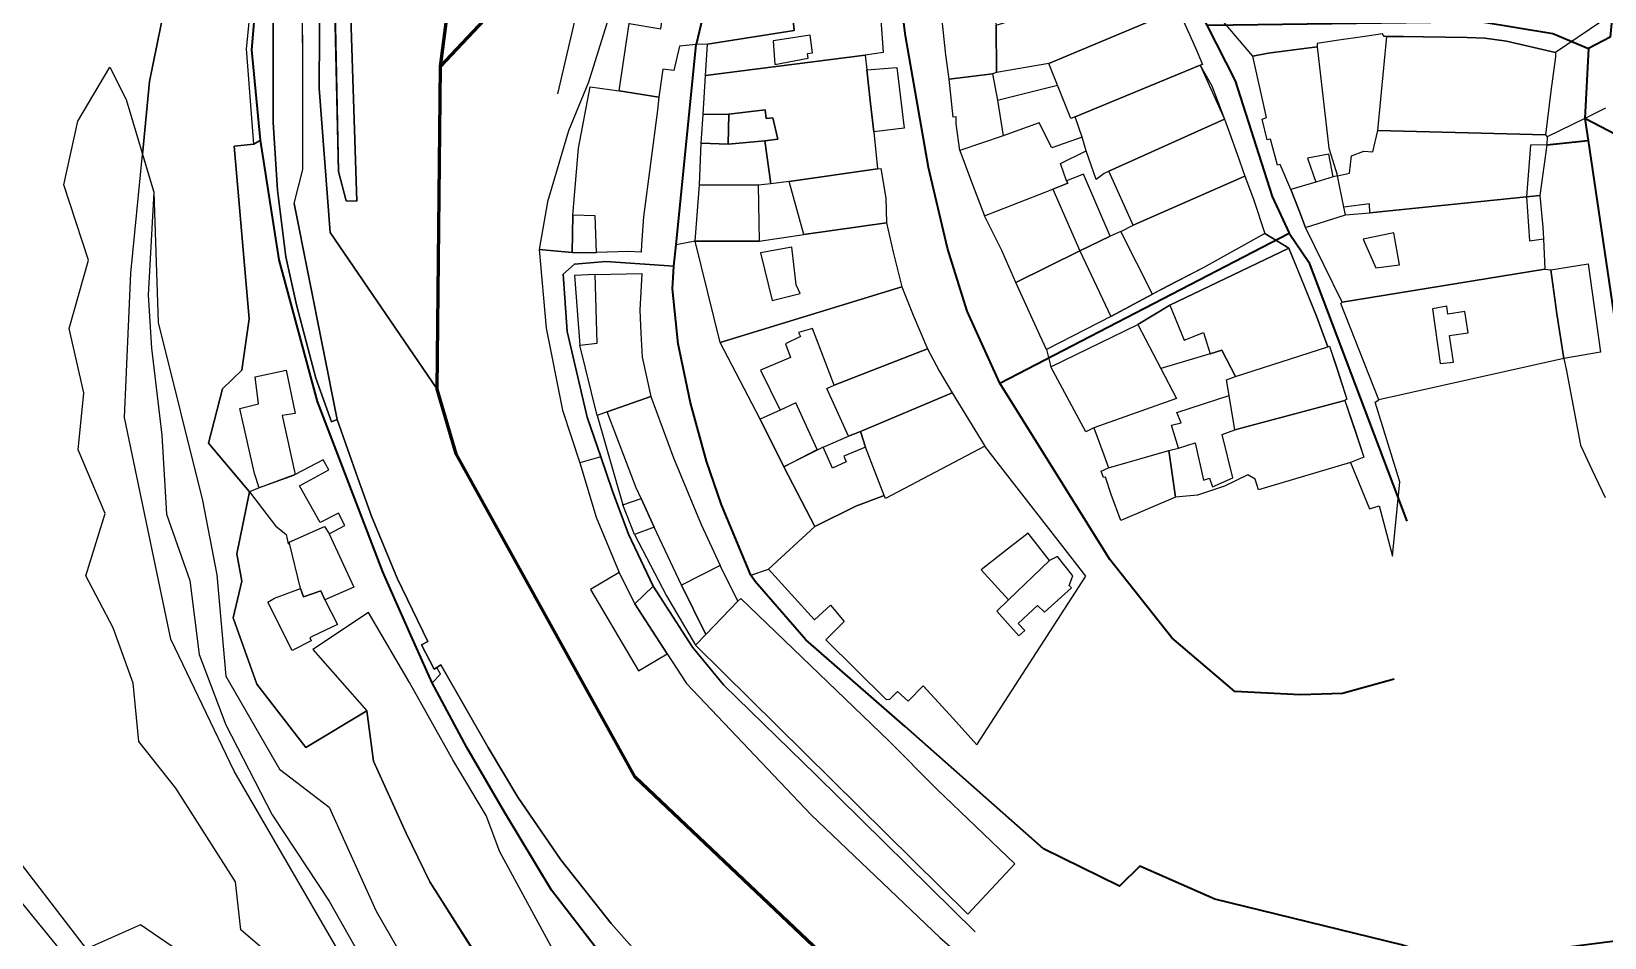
# Model space of a CAD drawing. Header units: millimetres. Extents: x 2635158 to 2636580, y 5834609 to 5836244.
# Drawn here: x 2635598.2 to 2635850, y 5834978.9 to 5835124 of the extents above; entities that cross this region are included whole.
import ezdxf

# ---------------------------------------------------------------- set-up
doc = ezdxf.new("R2010")
doc.units = ezdxf.units.MM
for name, color, linetype in [('IRT_OpenStreetMap_Vector geometry_amenity_parking', 44, 'Continuous'), ('IRT_OpenStreetMap_Vector geometry_barrier_fence', 90, 'Continuous'), ('IRT_OpenStreetMap_Vector geometry_barrier_retaining_wall', 90, 'Continuous'), ('IRT_OpenStreetMap_Vector geometry_barrier_wall', 90, 'Continuous'), ('IRT_OpenStreetMap_Vector geometry_building_civic', 10, 'Continuous'), ('IRT_OpenStreetMap_Vector geometry_building_hotel', 10, 'Continuous'), ('IRT_OpenStreetMap_Vector geometry_building_house', 10, 'Continuous'), ('IRT_OpenStreetMap_Vector geometry_building_residential', 10, 'Continuous'), ('IRT_OpenStreetMap_Vector geometry_building_retail', 10, 'Continuous'), ('IRT_OpenStreetMap_Vector geometry_building_yes', 10, 'Continuous'), ('IRT_OpenStreetMap_Vector geometry_highway_corridor', 220, 'Continuous'), ('IRT_OpenStreetMap_Vector geometry_highway_path', 220, 'Continuous'), ('IRT_OpenStreetMap_Vector geometry_highway_steps', 220, 'Continuous'), ('IRT_OpenStreetMap_Vector geometry_landuse_grass', 60, 'Continuous'), ('IRT_OpenStreetMap_Vector geometry_landuse_residential', 60, 'Continuous'), ('IRT_OpenStreetMap_Vector geometry_leisure_garden', 82, 'Continuous'), ('IRT_OpenStreetMap_Vector geometry_leisure_outdoor_seating', 82, 'Continuous'), ('IRT_OpenStreetMap_Vector geometry_leisure_playground', 82, 'Continuous'), ('IRT_OpenStreetMap_Vector geometry_man_made_pier', 30, 'Continuous'), ('IRT_OpenStreetMap_Vector geometry_natural_bare_rock', 72, 'Continuous'), ('IRT_OpenStreetMap_Vector geometry_natural_cliff', 72, 'Continuous'), ('IRT_OpenStreetMap_Vector geometry_natural_scrub', 72, 'Continuous'), ('IRT_OpenStreetMap_Vector geometry_unknown', 7, 'Continuous')]:
    doc.layers.add(name, color=color, linetype=linetype)
for name, color, linetype, lineweight in [('IRT_OpenStreetMap_Vector geometry_highway_footway', 220, 'Continuous', 30), ('IRT_OpenStreetMap_Vector geometry_highway_pedestrian', 220, 'Continuous', 35), ('IRT_OpenStreetMap_Vector geometry_waterway_canal', 133, 'Continuous', 30), ('IRT_OpenStreetMap_Vector geometry_waterway_river', 130, 'Continuous', 60)]:
    doc.layers.add(name, color=color, linetype=linetype, lineweight=lineweight)

msp = doc.modelspace()

# ---------------------------------------------------------------- linework, layer by layer
at = {"layer": 'IRT_OpenStreetMap_Vector geometry_amenity_parking'}
for points in [[(2635701.38, 5835089.84), (2635701.01, 5835086.43), (2635700.77, 5835082.81), (2635701.7, 5835073.96), (2635703.67, 5835064.53), (2635706.23, 5835055.19), (2635708.63, 5835048.2), (2635713.34, 5835036.94), (2635716.18, 5835037.92), (2635723.57, 5835044.71), (2635718.61, 5835054.29), (2635714.83, 5835061.91), (2635708.41, 5835074.18), (2635704.43, 5835090.43), (2635701.38, 5835089.84)], [(2635652.14, 5835030.97), (2635643.2, 5835025.06), (2635651.89, 5835015.23), (2635652.91, 5835007.18), (2635658.15, 5834995.64), (2635661.96, 5834987.83), (2635675.21, 5834966.73), (2635684.19, 5834972.84), (2635681.99, 5834976.3), (2635673.14, 5834992.66), (2635670.99, 5834998.46), (2635665.65, 5835007.36), (2635658.68, 5835019.77), (2635652.14, 5835030.97)]]:
    msp.add_lwpolyline(points, dxfattribs=at)
at = {"layer": 'IRT_OpenStreetMap_Vector geometry_barrier_fence'}
for points in [[(2635691.05, 5835160.54), (2635692.34, 5835156.81), (2635682.36, 5835114)], [(2635684.74, 5835088.62), (2635679.44, 5835089.08)]]:
    msp.add_lwpolyline(points, dxfattribs=at)
at = {"layer": 'IRT_OpenStreetMap_Vector geometry_barrier_retaining_wall'}
msp.add_lwpolyline([(2635647.48, 5835143.78), (2635648.8, 5835143.33), (2635649.19, 5835142.28), (2635649.08, 5835132.85), (2635650.25, 5835096.84), (2635648.54, 5835096.86), (2635647.33, 5835101.6), (2635646.63, 5835132.09), (2635646.53, 5835140.38), (2635647.48, 5835143.78)], dxfattribs=at)
at = {"layer": 'IRT_OpenStreetMap_Vector geometry_barrier_wall'}
for points in [[(2635640.22, 5835096.45), (2635641.6, 5835101.91), (2635641.61, 5835120.17), (2635641.45, 5835140.35), (2635641.46, 5835145.07), (2635644.38, 5835153.84), (2635643.22, 5835154.33), (2635647.38, 5835166.8), (2635657.98, 5835194.7), (2635670.37, 5835210.24)], [(2635643.22, 5835154.33), (2635639.89, 5835147.67), (2635638.02, 5835137.65), (2635636.89, 5835125.66), (2635636.89, 5835109.41), (2635637.58, 5835098.6), (2635638.89, 5835087.91), (2635640.59, 5835080.21), (2635643.7, 5835068.46), (2635646.19, 5835061.48), (2635647.13, 5835061.87)], [(2635647.48, 5835143.78), (2635646.53, 5835140.38), (2635647.33, 5835101.6)], [(2635647.48, 5835143.78), (2635648.8, 5835143.33), (2635649.19, 5835142.28), (2635649.08, 5835132.85), (2635650.25, 5835096.84), (2635648.54, 5835096.86), (2635647.33, 5835101.6)], [(2635632.49, 5835130.06), (2635633.39, 5835129.24), (2635634.12, 5835128.57), (2635633.45, 5835121.07), (2635634.85, 5835106.57), (2635633.78, 5835105.93), (2635630.62, 5835105.63), (2635633.03, 5835078), (2635631.86, 5835069.74), (2635628.75, 5835066.77), (2635626.51, 5835058.05), (2635633.08, 5835050.3), (2635631.04, 5835040.38), (2635631.88, 5835035.96), (2635630.47, 5835030.1), (2635634.28, 5835019.48), (2635642.11, 5835009.35), (2635651.89, 5835015.23), (2635652.91, 5835007.18), (2635658.15, 5834995.64), (2635661.96, 5834987.83), (2635669.19, 5834976.44)], [(2635640.22, 5835096.45), (2635647.13, 5835061.87), (2635650.45, 5835052.48), (2635652.59, 5835046.39), (2635656.73, 5835036.44), (2635661.62, 5835026.29), (2635660.62, 5835025.77), (2635662.64, 5835021.88), (2635663.09, 5835022.17), (2635663.7, 5835022.57), (2635671.28, 5835009.35), (2635676.05, 5835001.37), (2635682.93, 5834991.34), (2635690.97, 5834981.18), (2635695.99, 5834975.51)], [(2635780.39, 5835080.15), (2635775.26, 5835077.09)], [(2635723.57, 5835044.71), (2635718.61, 5835054.29)], [(2635626.79, 5834973.32), (2635615.61, 5834980.97), (2635606.99, 5834977.09), (2635593.38, 5834994.85)]]:
    msp.add_lwpolyline(points, dxfattribs=at)
at = {"layer": 'IRT_OpenStreetMap_Vector geometry_building_civic'}
msp.add_lwpolyline([(2635748.06, 5834982.65), (2635704.47, 5835025.72), (2635706.14, 5835027.45), (2635711.26, 5835032.77), (2635711.73, 5835033.19), (2635735.43, 5835010.42), (2635743.11, 5835002.67), (2635755.61, 5834990.73), (2635748.06, 5834982.65)], dxfattribs=at)
at = {"layer": 'IRT_OpenStreetMap_Vector geometry_building_hotel'}
msp.add_lwpolyline([(2635785.26, 5835118.61), (2635787.11, 5835115.3), (2635789.17, 5835109.96), (2635770.65, 5835101.61), (2635769.89, 5835101.28), (2635768.59, 5835100.31), (2635767.04, 5835104.88), (2635766.4, 5835107.08), (2635765.23, 5835110.35), (2635785.26, 5835118.61)], dxfattribs=at)
at = {"layer": 'IRT_OpenStreetMap_Vector geometry_building_house'}
msp.add_lwpolyline([(2635634.63, 5835050.93), (2635633.89, 5835053.2), (2635631.54, 5835063.62), (2635634.51, 5835064.37), (2635633.98, 5835068.71), (2635638.97, 5835069.77), (2635640.39, 5835062.85), (2635638.32, 5835062.5), (2635640.37, 5835053.05), (2635634.63, 5835050.93)], dxfattribs=at)
at = {"layer": 'IRT_OpenStreetMap_Vector geometry_building_residential'}
for points in [[(2635692.26, 5835114.47), (2635693.87, 5835125.26), (2635698.95, 5835124.4), (2635700.24, 5835133.63), (2635719.38, 5835133.98), (2635719.48, 5835132.25), (2635719.63, 5835130.76), (2635720.27, 5835124.16), (2635706.4, 5835121.99), (2635704.56, 5835121.91), (2635701.91, 5835121.66), (2635701.03, 5835117.73), (2635699.23, 5835117.96), (2635698.62, 5835113.49), (2635692.26, 5835114.47)], [(2635752.59, 5835125.03), (2635752.67, 5835117.4), (2635752.02, 5835117.21), (2635745.1, 5835116.36), (2635744.56, 5835120.28), (2635743.53, 5835129.85), (2635751.53, 5835130.51), (2635752.59, 5835125.03)], [(2635813.69, 5835108.13), (2635815.15, 5835123.21), (2635814.7, 5835123.19), (2635814.47, 5835123.6), (2635811.62, 5835123.2), (2635807.07, 5835122.55), (2635803.98, 5835122.08), (2635803.98, 5835121.54), (2635805.85, 5835105.32), (2635807.27, 5835100.87), (2635809.17, 5835101.3), (2635809.5, 5835104.1), (2635811.48, 5835104.84), (2635812.89, 5835104.75), (2635813.69, 5835108.13)], [(2635795.19, 5835109.97), (2635795.86, 5835110.21), (2635793.68, 5835120.05), (2635796.16, 5835120.53), (2635803.98, 5835121.54), (2635805.85, 5835105.32), (2635807.27, 5835100.87), (2635806.53, 5835100.71), (2635805.88, 5835104.34), (2635802.44, 5835103.69), (2635803.79, 5835099.87), (2635799.8, 5835098.67), (2635798.08, 5835102.71), (2635797.64, 5835102.57), (2635796.51, 5835106.75), (2635795.97, 5835106.64), (2635795.19, 5835109.97)], [(2635752.02, 5835117.21), (2635752.82, 5835112.97), (2635753.73, 5835107.29), (2635746.77, 5835104.94), (2635746.19, 5835109.21), (2635746.2, 5835110.35), (2635745.75, 5835110.27), (2635745.1, 5835116.36), (2635752.02, 5835117.21)], [(2635762.93, 5835102.86), (2635767.04, 5835104.88), (2635766.4, 5835107.08), (2635761.54, 5835105.39), (2635759.47, 5835109.37), (2635753.73, 5835107.29), (2635746.77, 5835104.94), (2635748.81, 5835099.51), (2635750.72, 5835094.49), (2635761.69, 5835098.76), (2635764.06, 5835099.69), (2635763.87, 5835100.07), (2635762.93, 5835102.86)], [(2635777.61, 5835081.92), (2635772.54, 5835091.97), (2635774.54, 5835093), (2635792.42, 5835100.84), (2635793.82, 5835097.13), (2635795.61, 5835091.67), (2635785.75, 5835086.14), (2635779.91, 5835083.16), (2635777.61, 5835081.92)], [(2635704.43, 5835090.43), (2635705.11, 5835099.42), (2635714.5, 5835099.37), (2635714.66, 5835090.4), (2635704.43, 5835090.43)], [(2635750.72, 5835094.49), (2635761.69, 5835098.76), (2635765.99, 5835088.88), (2635755.74, 5835083.81), (2635753.54, 5835088.95), (2635750.72, 5835094.49)], [(2635765.99, 5835088.88), (2635770.95, 5835078.37), (2635760.65, 5835073.08), (2635759.62, 5835075.38), (2635755.74, 5835083.81), (2635765.99, 5835088.88)], [(2635801.02, 5835085.54), (2635799.43, 5835089.32), (2635780.39, 5835080.15), (2635782.68, 5835074.59), (2635785.78, 5835075.82), (2635786.88, 5835072.39), (2635788.75, 5835072.98), (2635790.92, 5835068.75), (2635805.7, 5835073.51), (2635803.9, 5835078.43), (2635801.02, 5835085.54)], [(2635695.88, 5835085.24), (2635695.57, 5835079.38), (2635695.75, 5835075.7), (2635695.93, 5835071.86), (2635697.32, 5835065.53), (2635690.32, 5835063.07), (2635688.76, 5835062.53), (2635685.95, 5835073.78), (2635688.73, 5835074.07), (2635688.39, 5835085.06), (2635695.88, 5835085.24)], [(2635766.94, 5835059.87), (2635761.36, 5835070.31), (2635775.26, 5835077.09), (2635778.94, 5835070.03), (2635781.48, 5835065.21), (2635768.23, 5835060.54), (2635766.94, 5835059.87)], [(2635728.96, 5835059.18), (2635725.49, 5835066.83), (2635726.67, 5835067.34), (2635741.61, 5835073.16), (2635743.49, 5835069.63), (2635745.54, 5835066.11), (2635730.91, 5835059.93), (2635728.96, 5835059.18)], [(2635808.43, 5835064.92), (2635790.81, 5835060.2), (2635789.9, 5835065.72), (2635789.48, 5835068.21), (2635790.92, 5835068.75), (2635805.7, 5835073.51), (2635805.99, 5835073.63), (2635807.19, 5835069.97), (2635808.76, 5835065.11), (2635808.43, 5835064.92)], [(2635730.91, 5835059.93), (2635745.54, 5835066.11), (2635750.8, 5835057.59), (2635734.89, 5835049.19), (2635734.7, 5835049.72), (2635731.71, 5835057.41), (2635730.91, 5835059.93)], [(2635648.35, 5835044.89), (2635647.34, 5835046.88), (2635644.38, 5835045.36), (2635641.06, 5835051.25), (2635645.8, 5835053.81), (2635644.89, 5835055.43), (2635640.37, 5835053.05), (2635640.11, 5835052.91), (2635634.63, 5835050.93), (2635633.08, 5835050.3), (2635637.24, 5835044.83), (2635638.93, 5835043.46), (2635639.27, 5835041.96), (2635639.46, 5835042.04), (2635639.42, 5835042.23), (2635645.11, 5835044.75), (2635645.76, 5835043.68), (2635645.83, 5835043.53), (2635648.35, 5835044.89)], [(2635772.54, 5835045.67), (2635771.04, 5835049.84), (2635770.09, 5835052.65), (2635769.81, 5835052.56), (2635769.43, 5835053.61), (2635770.59, 5835054.15), (2635780.26, 5835056.88), (2635781.3, 5835049.42), (2635772.54, 5835045.67)], [(2635641.24, 5835034.78), (2635639.46, 5835042.04), (2635639.42, 5835042.23), (2635645.11, 5835044.75), (2635645.76, 5835043.68), (2635645.83, 5835043.53), (2635649.79, 5835035.02), (2635645.14, 5835032.98), (2635644.49, 5835034.45), (2635641.75, 5835033.48), (2635641.24, 5835034.78)], [(2635636.04, 5835032.63), (2635637.08, 5835033.27), (2635641.24, 5835034.78), (2635641.75, 5835033.48), (2635644.49, 5835034.45), (2635645.14, 5835032.98), (2635647.19, 5835029.04), (2635643.14, 5835027.11), (2635642.74, 5835026.92), (2635642.97, 5835026.41), (2635639.9, 5835024.86), (2635636.04, 5835032.63)]]:
    msp.add_lwpolyline(points, dxfattribs=at)
at = {"layer": 'IRT_OpenStreetMap_Vector geometry_building_retail'}
msp.add_lwpolyline([(2635807.27, 5835100.87), (2635806.53, 5835100.71), (2635803.79, 5835099.87), (2635799.8, 5835098.67), (2635801.05, 5835095.44), (2635802.15, 5835092.59), (2635808.52, 5835094.64), (2635808.27, 5835095.86), (2635807.27, 5835100.87)], dxfattribs=at)
at = {"layer": 'IRT_OpenStreetMap_Vector geometry_building_yes'}
for points in [[(2635761.03, 5835118.89), (2635752.67, 5835117.4), (2635752.59, 5835125.03), (2635759.24, 5835126.99), (2635760.78, 5835127.37), (2635759.55, 5835129.68), (2635761.5, 5835130.39), (2635759.76, 5835137.03), (2635757.57, 5835136.19), (2635755.19, 5835135.82), (2635755.11, 5835136.41), (2635773.49, 5835145.06), (2635775.56, 5835140.04), (2635777.47, 5835136.47), (2635780.26, 5835131.1), (2635781.69, 5835127.52), (2635761.03, 5835118.89)], [(2635782.79, 5835125.18), (2635784.49, 5835121.4), (2635785.63, 5835118.72), (2635785.26, 5835118.61), (2635765.23, 5835110.35), (2635764.57, 5835110.05), (2635762.44, 5835115.38), (2635761.03, 5835118.89), (2635781.69, 5835127.52), (2635782.79, 5835125.18)], [(2635840.56, 5835107.45), (2635813.69, 5835108.13), (2635815.15, 5835123.21), (2635817.79, 5835123.2), (2635820.94, 5835123.15), (2635827.98, 5835123.05), (2635830.81, 5835122.91), (2635834.32, 5835122.42), (2635842.16, 5835120.64), (2635842.13, 5835119.95), (2635841.38, 5835114.46), (2635840.56, 5835107.45)], [(2635733.63, 5835102.02), (2635719.46, 5835099.99), (2635716.54, 5835099.61), (2635715.57, 5835106.48), (2635717.63, 5835106.75), (2635716.88, 5835110.15), (2635715.77, 5835110.05), (2635715.64, 5835111.44), (2635709.83, 5835110.75), (2635705.7, 5835110.71), (2635706.06, 5835116.93), (2635731.62, 5835120.19), (2635731.9, 5835117.86), (2635732.5, 5835112.47), (2635733.02, 5835107.93), (2635733.63, 5835102.02)], [(2635761.03, 5835118.89), (2635752.67, 5835117.4), (2635752.02, 5835117.21), (2635752.82, 5835112.97), (2635762.44, 5835115.38), (2635761.03, 5835118.89)], [(2635695.76, 5835088.65), (2635693.79, 5835088.76), (2635688.61, 5835088.58), (2635688.4, 5835094.47), (2635684.82, 5835094.57), (2635685.76, 5835105.3), (2635687.6, 5835115.12), (2635692.26, 5835114.47), (2635698.62, 5835113.49), (2635698.38, 5835111.42), (2635696.13, 5835094.29), (2635695.82, 5835089.86), (2635695.76, 5835088.65)], [(2635709.83, 5835110.75), (2635709.73, 5835105.97), (2635705.4, 5835106.09), (2635705.46, 5835106.86), (2635705.7, 5835110.71), (2635709.83, 5835110.75)], [(2635789.17, 5835109.96), (2635789.96, 5835107.79), (2635791.18, 5835104.33), (2635792.42, 5835100.84), (2635774.54, 5835093), (2635770.65, 5835101.61), (2635789.17, 5835109.96)], [(2635812.89, 5835104.75), (2635813.69, 5835108.13), (2635840.56, 5835107.45), (2635840.81, 5835107.11), (2635840.78, 5835105.84), (2635839.63, 5835097.72), (2635837.5, 5835097.51), (2635812.41, 5835094.97), (2635812.38, 5835096.39), (2635808.27, 5835095.86), (2635807.27, 5835100.87), (2635809.17, 5835101.3), (2635809.5, 5835104.1), (2635811.48, 5835104.84), (2635812.89, 5835104.75)], [(2635705.11, 5835099.42), (2635705.4, 5835106.09), (2635709.73, 5835105.97), (2635715.57, 5835106.48), (2635716.54, 5835099.61), (2635714.5, 5835099.37), (2635705.11, 5835099.42)], [(2635734.17, 5835102.05), (2635734.92, 5835097.32), (2635735.05, 5835093.36), (2635721.81, 5835091.51), (2635719.46, 5835099.99), (2635733.63, 5835102.02), (2635734.17, 5835102.05)], [(2635765.99, 5835088.88), (2635770.87, 5835091.22), (2635766.57, 5835101.17), (2635763.87, 5835100.07), (2635764.06, 5835099.69), (2635761.69, 5835098.76), (2635765.99, 5835088.88)], [(2635684.82, 5835094.57), (2635684.74, 5835088.62), (2635688.61, 5835088.58), (2635688.4, 5835094.47), (2635684.82, 5835094.57)], [(2635770.95, 5835078.37), (2635777.61, 5835081.92), (2635772.54, 5835091.97), (2635770.87, 5835091.22), (2635765.99, 5835088.88), (2635770.95, 5835078.37)], [(2635718.04, 5835063.37), (2635714.83, 5835061.91), (2635708.41, 5835074.18), (2635737.52, 5835083.13), (2635739.33, 5835078.56), (2635741.61, 5835073.16), (2635726.67, 5835067.34), (2635723.19, 5835076.42), (2635720.95, 5835075.78), (2635721.27, 5835075.18), (2635718.87, 5835073.96), (2635719.69, 5835071.78), (2635714.9, 5835069.74), (2635718.04, 5835063.37)], [(2635780.67, 5835060.94), (2635782.21, 5835061.35), (2635781.51, 5835063), (2635789.9, 5835065.72), (2635789.48, 5835068.21), (2635790.92, 5835068.75), (2635788.75, 5835072.98), (2635786.88, 5835072.39), (2635778.94, 5835070.03), (2635781.48, 5835065.21), (2635768.23, 5835060.54), (2635769.82, 5835056.2), (2635770.59, 5835054.15), (2635780.26, 5835056.88), (2635781.82, 5835057.29), (2635780.67, 5835060.94)], [(2635697.32, 5835065.53), (2635700.94, 5835055.74), (2635705.4, 5835045.04), (2635708.45, 5835038.47), (2635702.24, 5835035.32), (2635697.84, 5835044.62), (2635695.79, 5835049.2), (2635694.99, 5835050.91), (2635690.32, 5835063.07), (2635697.32, 5835065.53)], [(2635714.83, 5835061.91), (2635718.61, 5835054.29), (2635723.93, 5835057.05), (2635720.54, 5835064.53), (2635718.04, 5835063.37), (2635714.83, 5835061.91)], [(2635790.47, 5835052.55), (2635788.78, 5835059.48), (2635790.81, 5835060.2), (2635808.43, 5835064.92), (2635810.02, 5835060.24), (2635811.44, 5835055.85), (2635809.35, 5835054.99), (2635794.58, 5835050.61), (2635794.06, 5835052.33), (2635792.88, 5835053.02), (2635789.15, 5835051.19), (2635784.84, 5835049.77), (2635781.3, 5835049.42), (2635780.26, 5835056.88), (2635781.82, 5835057.29), (2635784.48, 5835058.13), (2635785.8, 5835052.16), (2635786.75, 5835052.46), (2635787.23, 5835051.06), (2635790.47, 5835052.55)], [(2635731.71, 5835057.41), (2635728.24, 5835055.99), (2635728.59, 5835055.08), (2635726.43, 5835054.09), (2635724.89, 5835057.46), (2635728.96, 5835059.18), (2635730.91, 5835059.93), (2635731.71, 5835057.41)], [(2635692.82, 5835048.2), (2635695.79, 5835049.2), (2635697.84, 5835044.62), (2635694.73, 5835043.44), (2635692.82, 5835048.2)], [(2635711.26, 5835032.77), (2635708.45, 5835038.47), (2635702.24, 5835035.32), (2635706.14, 5835027.45), (2635711.26, 5835032.77)]]:
    msp.add_lwpolyline(points, dxfattribs=at)
at = {"layer": 'IRT_OpenStreetMap_Vector geometry_highway_corridor'}
msp.add_lwpolyline([(2635840.78, 5835105.84), (2635838.15, 5835105.79), (2635837.5, 5835097.51), (2635838, 5835090.46), (2635840.21, 5835090.79)], dxfattribs=at)
at = {"layer": 'IRT_OpenStreetMap_Vector geometry_highway_footway'}
msp.add_lwpolyline([(2635749.24, 5834979.82), (2635723.78, 5835004.94), (2635709, 5835019.35), (2635703.97, 5835025.4), (2635697.68, 5835035.16), (2635693.75, 5835043.49), (2635691.18, 5835050.39), (2635691.13, 5835050.53), (2635689.3, 5835055.89), (2635687.16, 5835062.22), (2635683.94, 5835075.98), (2635683.28, 5835085.13), (2635685.1, 5835086.74), (2635690.11, 5835087.19), (2635701.01, 5835086.43)], dxfattribs=at)
at = {"layer": 'IRT_OpenStreetMap_Vector geometry_highway_path'}
msp.add_lwpolyline([(2635648.58, 5834888.52), (2635659.08, 5834881.58), (2635675.12, 5834869.86), (2635686.54, 5834881.27), (2635677.62, 5834890.42), (2635669.08, 5834900.85), (2635655.12, 5834916.63), (2635640.03, 5834933.29), (2635620.57, 5834957.42), (2635605.98, 5834973.07), (2635591.29, 5834991), (2635581.89, 5835003.79), (2635577.19, 5835014.16), (2635572.16, 5835034.27), (2635571.68, 5835047.06)], dxfattribs=at)
at = {"layer": 'IRT_OpenStreetMap_Vector geometry_highway_pedestrian'}
for points in [[(2635859.39, 5835210.8), (2635859.03, 5835209.53), (2635855.1, 5835195.89), (2635854.01, 5835191.06), (2635852.08, 5835176.63), (2635852.58, 5835157.41), (2635851.58, 5835142.55), (2635851.61, 5835130.43), (2635850.88, 5835123.07), (2635847.41, 5835121.26), (2635846.86, 5835110.04)], [(2635637.82, 5835087.44), (2635634.85, 5835106.57), (2635633.45, 5835121.07), (2635634.12, 5835128.57), (2635634.77, 5835137.6), (2635637.01, 5835148.19), (2635649.38, 5835182.68)], [(2635772.01, 5835156.24), (2635775.64, 5835149.75), (2635779.37, 5835138.02), (2635786.33, 5835125.02), (2635790.85, 5835116.07), (2635796.78, 5835097.55), (2635799.53, 5835091.71), (2635802.68, 5835087.03), (2635818.36, 5835045.57)], [(2635816.31, 5835020.3), (2635808.06, 5835017.99), (2635801.29, 5835017.78), (2635790.8, 5835018.29), (2635780.72, 5835026.89), (2635770.78, 5835039.47), (2635753.21, 5835067.69), (2635747.99, 5835079.22), (2635744.83, 5835089.32), (2635741.78, 5835102.24), (2635738.11, 5835123.28), (2635736.87, 5835132.9), (2635734.96, 5835138.52), (2635719.48, 5835132.25)], [(2635719.48, 5835132.25), (2635711.55, 5835129.62), (2635710.65, 5835129.32), (2635707.83, 5835128.19), (2635705.6, 5835126.18), (2635704.56, 5835121.91)], [(2635786.33, 5835125.02), (2635790.52, 5835125.08), (2635830.08, 5835125.6), (2635841.69, 5835123.67), (2635847.41, 5835121.26)], [(2635879.12, 5834982.02), (2635869.9, 5834980.43), (2635859.68, 5834979.35), (2635847.9, 5834977.84), (2635829.76, 5834975.52), (2635822.1, 5834976.3), (2635817.51, 5834977.77), (2635787.62, 5834985.04), (2635775.6, 5834990.35), (2635772.37, 5834987.15), (2635760.21, 5834993.14), (2635738.02, 5835012.69), (2635722.14, 5835026.61), (2635714.01, 5835035.95), (2635713.34, 5835036.94), (2635708.63, 5835048.2), (2635706.23, 5835055.19), (2635703.67, 5835064.53), (2635701.7, 5835073.96), (2635700.77, 5835082.81), (2635701.01, 5835086.43), (2635701.38, 5835089.84), (2635704.56, 5835121.91)], [(2635897.65, 5835083.76), (2635880.5, 5835092.51), (2635846.86, 5835110.04)], [(2635846.86, 5835110.04), (2635847.37, 5835106.56), (2635853.84, 5835062.77)], [(2635840.78, 5835105.84), (2635847.37, 5835106.56)], [(2635753.21, 5835067.69), (2635799.53, 5835091.71)], [(2635859.77, 5834866.85), (2635830.37, 5834874.5), (2635806, 5834884.57), (2635787.78, 5834896.46), (2635772.63, 5834914.44), (2635739.23, 5834932.24), (2635727.02, 5834939.57), (2635711.58, 5834952.36), (2635697.22, 5834965.6), (2635689.17, 5834976.46), (2635681.45, 5834986.5), (2635673.91, 5834998.98), (2635667.88, 5835009.36), (2635662.34, 5835019.72), (2635658.68, 5835027.8), (2635655.41, 5835035.29), (2635654.45, 5835037.48), (2635643.99, 5835064.73), (2635637.82, 5835087.44)]]:
    msp.add_lwpolyline(points, dxfattribs=at)
at = {"layer": 'IRT_OpenStreetMap_Vector geometry_highway_steps'}
for points in [[(2635689.3, 5835055.89), (2635685.96, 5835054.92)], [(2635697.68, 5835035.16), (2635694.75, 5835032.34)], [(2635662.34, 5835019.72), (2635663.65, 5835021.08), (2635663.09, 5835022.17)]]:
    msp.add_lwpolyline(points, dxfattribs=at)
at = {"layer": 'IRT_OpenStreetMap_Vector geometry_landuse_grass'}
for points in [[(2635634.12, 5835128.57), (2635633.45, 5835121.07), (2635634.85, 5835106.57), (2635637.82, 5835087.44), (2635643.99, 5835064.73), (2635654.45, 5835037.48), (2635662.34, 5835019.72), (2635667.88, 5835009.36), (2635673.91, 5834998.98), (2635681.45, 5834986.5), (2635689.17, 5834976.46)], [(2635695.99, 5834975.51), (2635690.97, 5834981.18), (2635682.93, 5834991.34), (2635676.05, 5835001.37), (2635671.28, 5835009.35), (2635663.7, 5835022.57), (2635663.09, 5835022.17), (2635662.64, 5835021.88), (2635660.62, 5835025.77), (2635661.62, 5835026.29), (2635656.73, 5835036.44), (2635652.59, 5835046.39), (2635650.45, 5835052.48), (2635647.13, 5835061.87), (2635646.19, 5835061.48), (2635643.7, 5835068.46), (2635640.59, 5835080.21), (2635638.89, 5835087.91), (2635637.58, 5835098.6), (2635636.89, 5835109.41), (2635636.89, 5835125.66)], [(2635688.39, 5835085.06), (2635685.09, 5835084.9), (2635685.95, 5835073.78), (2635688.73, 5835074.07), (2635688.39, 5835085.06)]]:
    msp.add_lwpolyline(points, dxfattribs=at)
at = {"layer": 'IRT_OpenStreetMap_Vector geometry_landuse_residential'}
for points in [[(2635675.21, 5834966.73), (2635661.96, 5834987.83), (2635658.15, 5834995.64), (2635652.91, 5835007.18), (2635651.89, 5835015.23), (2635642.11, 5835009.35), (2635634.28, 5835019.48), (2635630.47, 5835030.1), (2635631.88, 5835035.96), (2635631.04, 5835040.38), (2635633.08, 5835050.3), (2635626.51, 5835058.05), (2635628.75, 5835066.77), (2635631.86, 5835069.74), (2635633.03, 5835078), (2635630.62, 5835105.63)], [(2635630.62, 5835105.63), (2635633.78, 5835105.93), (2635634.85, 5835106.57), (2635637.82, 5835087.44), (2635643.99, 5835064.73), (2635654.45, 5835037.48), (2635662.34, 5835019.72), (2635667.88, 5835009.36), (2635673.91, 5834998.98), (2635681.45, 5834986.5), (2635689.17, 5834976.46)]]:
    msp.add_lwpolyline(points, dxfattribs=at)
at = {"layer": 'IRT_OpenStreetMap_Vector geometry_leisure_garden'}
for points in [[(2635718.61, 5835054.29), (2635723.57, 5835044.71), (2635730.16, 5835047.96), (2635734.7, 5835049.72), (2635731.71, 5835057.41), (2635728.24, 5835055.99), (2635728.59, 5835055.08), (2635726.43, 5835054.09), (2635724.89, 5835057.46), (2635718.61, 5835054.29)], [(2635585.62, 5834893.15), (2635612.59, 5834884.34), (2635639.08, 5834874.87), (2635651.35, 5834868.66), (2635673.26, 5834853.52), (2635675.81, 5834855.96), (2635670.06, 5834861.08), (2635686.63, 5834878.29), (2635690.36, 5834881.6), (2635682.96, 5834889.69), (2635678.74, 5834895.07), (2635679.06, 5834898.1), (2635675.05, 5834903.81), (2635668.99, 5834908.89), (2635653.38, 5834930.45), (2635647.26, 5834942.28), (2635635.48, 5834954.59), (2635626.79, 5834973.32), (2635615.61, 5834980.97), (2635606.99, 5834977.09), (2635593.38, 5834994.85)]]:
    msp.add_lwpolyline(points, dxfattribs=at)
at = {"layer": 'IRT_OpenStreetMap_Vector geometry_leisure_outdoor_seating'}
for points in [[(2635700.61, 5835153.31), (2635698.24, 5835148.91), (2635694.94, 5835139.05), (2635690.52, 5835125.99), (2635687.35, 5835115.88), (2635684.14, 5835108.1), (2635680.76, 5835096.74), (2635679.44, 5835089.08), (2635684.74, 5835088.62), (2635684.82, 5835094.57), (2635685.76, 5835105.3), (2635687.6, 5835115.12), (2635692.26, 5835114.47), (2635693.87, 5835125.26), (2635695.37, 5835134.91), (2635700.24, 5835133.63), (2635701.24, 5835142.15), (2635700.61, 5835153.31)], [(2635731.9, 5835117.86), (2635736.69, 5835118.25), (2635737.87, 5835108.5), (2635733.02, 5835107.93), (2635732.5, 5835112.47), (2635731.9, 5835117.86)], [(2635709.83, 5835110.75), (2635715.64, 5835111.44), (2635715.77, 5835110.05), (2635716.88, 5835110.15), (2635717.63, 5835106.75), (2635715.57, 5835106.48), (2635709.73, 5835105.97), (2635709.83, 5835110.75)], [(2635841.42, 5835085.84), (2635847.35, 5835086.77), (2635849.37, 5835072.65), (2635843.47, 5835071.62), (2635842.38, 5835078.77), (2635841.42, 5835085.84)], [(2635688.76, 5835062.53), (2635692.82, 5835048.2), (2635695.79, 5835049.2), (2635694.99, 5835050.91), (2635690.32, 5835063.07), (2635688.76, 5835062.53)], [(2635754.57, 5835032.99), (2635761.16, 5835039.28), (2635757.74, 5835043.66), (2635754.42, 5835041.1), (2635750.19, 5835037.81), (2635754.57, 5835032.99)]]:
    msp.add_lwpolyline(points, dxfattribs=at)
at = {"layer": 'IRT_OpenStreetMap_Vector geometry_leisure_playground'}
msp.add_lwpolyline([(2635697.84, 5835044.62), (2635694.73, 5835043.44), (2635699.82, 5835033.61), (2635704.47, 5835025.72), (2635706.14, 5835027.45), (2635702.24, 5835035.32), (2635697.84, 5835044.62)], dxfattribs=at)
at = {"layer": 'IRT_OpenStreetMap_Vector geometry_man_made_pier'}
msp.add_lwpolyline([(2635699.95, 5835024.36), (2635694.75, 5835032.34), (2635692.24, 5835037.35), (2635687.65, 5835034.63), (2635695.35, 5835021.64), (2635699.95, 5835024.36)], dxfattribs=at)
at = {"layer": 'IRT_OpenStreetMap_Vector geometry_natural_bare_rock'}
for points in [[(2635640.72, 5834972.4), (2635631.67, 5834980.15), (2635630.83, 5834987.81), (2635621.31, 5835002.83), (2635615.35, 5835010.33), (2635614.44, 5835019.62), (2635611.24, 5835028.52), (2635606.9, 5835036.81), (2635609.96, 5835046.79), (2635605.65, 5835057.03), (2635606.58, 5835066.13), (2635604.23, 5835076.44), (2635607.32, 5835087.36), (2635603.35, 5835099.43), (2635605.6, 5835109.61), (2635610.7, 5835118.26)], [(2635610.7, 5835118.26), (2635613.34, 5835113.08), (2635617.78, 5835098.29), (2635618.47, 5835077.42), (2635625.56, 5835048.88), (2635627.87, 5835037.01), (2635629.32, 5835020.74), (2635637.87, 5835005.88), (2635645.85, 5834999.8), (2635653.35, 5834983.14), (2635663.56, 5834965.39)]]:
    msp.add_lwpolyline(points, dxfattribs=at)
at = {"layer": 'IRT_OpenStreetMap_Vector geometry_natural_cliff'}
msp.add_lwpolyline([(2635703.2, 5834896.17), (2635683.9, 5834918.25), (2635668.94, 5834941.37), (2635649.74, 5834972.64), (2635630.65, 5835005.53), (2635620.5, 5835026.71), (2635613.09, 5835062.16), (2635614.1, 5835085.27), (2635615.95, 5835104.29), (2635617.09, 5835115.96), (2635620.12, 5835130.98)], dxfattribs=at)
at = {"layer": 'IRT_OpenStreetMap_Vector geometry_natural_scrub'}
for points in [[(2635620.74, 5835134.4), (2635620.12, 5835130.98), (2635617.09, 5835115.96), (2635615.95, 5835104.29), (2635617.78, 5835098.29), (2635616.86, 5835081.77), (2635617.41, 5835073.29), (2635619.06, 5835059.35), (2635619.79, 5835046.71), (2635623.55, 5835036.08), (2635625.04, 5835024.24), (2635629.31, 5835012.98), (2635636.73, 5834998.58), (2635645.85, 5834984.76), (2635653.61, 5834970.98)], [(2635675.21, 5834966.73), (2635661.96, 5834987.83), (2635658.15, 5834995.64), (2635652.91, 5835007.18), (2635651.89, 5835015.23), (2635642.11, 5835009.35), (2635634.28, 5835019.48), (2635630.47, 5835030.1), (2635631.88, 5835035.96), (2635631.04, 5835040.38), (2635633.08, 5835050.3), (2635626.51, 5835058.05), (2635628.75, 5835066.77), (2635631.86, 5835069.74), (2635633.03, 5835078), (2635630.62, 5835105.63), (2635633.78, 5835105.93), (2635632.58, 5835121.21), (2635633.39, 5835129.24), (2635632.49, 5835130.06), (2635626.14, 5835131.36), (2635620.74, 5835134.4)]]:
    msp.add_lwpolyline(points, dxfattribs=at)
at = {"layer": 'IRT_OpenStreetMap_Vector geometry_unknown'}
for points in [[(2635706.4, 5835121.99), (2635720.27, 5835124.16), (2635719.63, 5835130.76), (2635725.64, 5835131.96), (2635725.7, 5835132.76), (2635733.4, 5835134.03), (2635733.76, 5835130.01), (2635734.25, 5835124.43), (2635734.53, 5835120.62), (2635731.62, 5835120.19), (2635706.06, 5835116.93), (2635706.4, 5835121.99)], [(2635695.99, 5834975.51), (2635690.97, 5834981.18), (2635682.93, 5834991.34), (2635676.05, 5835001.37), (2635671.28, 5835009.35), (2635663.7, 5835022.57), (2635663.09, 5835022.17), (2635662.64, 5835021.88), (2635660.62, 5835025.77), (2635661.62, 5835026.29), (2635656.73, 5835036.44), (2635652.59, 5835046.39), (2635650.45, 5835052.48), (2635647.13, 5835061.87), (2635640.22, 5835096.45), (2635641.6, 5835101.91), (2635641.61, 5835120.17), (2635641.45, 5835132.27)], [(2635646.63, 5835132.09), (2635647.33, 5835101.6), (2635648.54, 5835096.86), (2635650.25, 5835096.84), (2635649.08, 5835132.85)], [(2635816.04, 5835039.97), (2635817.25, 5835051.87), (2635813.27, 5835064.64), (2635813.86, 5835065.02), (2635807.76, 5835080.46), (2635807.99, 5835080.67), (2635802.15, 5835092.59), (2635801.05, 5835095.44), (2635799.8, 5835098.67), (2635798.08, 5835102.71), (2635797.64, 5835102.57), (2635796.51, 5835106.75), (2635795.97, 5835106.64), (2635795.19, 5835109.97), (2635795.86, 5835110.21), (2635793.68, 5835120.05), (2635785.41, 5835129.82)], [(2635849.56, 5835125.67), (2635842.16, 5835120.64), (2635834.32, 5835122.42), (2635830.81, 5835122.91), (2635827.98, 5835123.05), (2635820.94, 5835123.15), (2635817.79, 5835123.2), (2635815.15, 5835123.21), (2635814.7, 5835123.19), (2635814.47, 5835123.6), (2635811.62, 5835123.2), (2635807.07, 5835122.55), (2635803.98, 5835122.08), (2635803.98, 5835121.54), (2635796.16, 5835120.53), (2635793.68, 5835120.05), (2635785.41, 5835129.82)], [(2635690.52, 5835125.99), (2635687.35, 5835115.88), (2635684.14, 5835108.1), (2635680.76, 5835096.74), (2635679.44, 5835089.08), (2635680.57, 5835076.5), (2635683.2, 5835063.34), (2635685.96, 5835054.92), (2635688.6, 5835046.21), (2635692.24, 5835037.35), (2635694.75, 5835032.34), (2635699.95, 5835024.36), (2635703.03, 5835019.59), (2635722.99, 5834998.56), (2635743.6, 5834978.94), (2635762.57, 5834962.26)], [(2635722.49, 5835119.74), (2635722.4, 5835120.45), (2635723.19, 5835120.57), (2635722.85, 5835123.43), (2635716.92, 5835122.5), (2635717.19, 5835118.69), (2635722.49, 5835119.74)], [(2635782.79, 5835125.18), (2635784.49, 5835121.4), (2635785.63, 5835118.72), (2635785.26, 5835118.61), (2635789.17, 5835109.96), (2635789.96, 5835107.79), (2635791.18, 5835104.33), (2635792.42, 5835100.84), (2635793.82, 5835097.13), (2635795.61, 5835091.67), (2635799.43, 5835089.32), (2635803.9, 5835078.43), (2635805.7, 5835073.51), (2635805.99, 5835073.63), (2635808.76, 5835065.11), (2635808.43, 5835064.92), (2635811.44, 5835055.85), (2635809.35, 5835054.99), (2635812.39, 5835047.56), (2635813.91, 5835048.03), (2635816.04, 5835039.97)], [(2635850.17, 5835111.71), (2635846.86, 5835110.04), (2635840.81, 5835107.11), (2635840.78, 5835105.84), (2635839.63, 5835097.72), (2635840.12, 5835092.65), (2635840.21, 5835090.79), (2635840.43, 5835085.93), (2635841.42, 5835085.84), (2635842.38, 5835078.77), (2635843.47, 5835071.62), (2635843.86, 5835069.9), (2635845.13, 5835063.17), (2635846.15, 5835057.75), (2635847.96, 5835053.85), (2635850.09, 5835049.37)], [(2635807.99, 5835080.67), (2635802.15, 5835092.59), (2635808.52, 5835094.64), (2635812.41, 5835094.97), (2635837.5, 5835097.51), (2635839.63, 5835097.72), (2635840.12, 5835092.65), (2635840.21, 5835090.79), (2635840.43, 5835085.93), (2635807.99, 5835080.67)], [(2635714.66, 5835090.4), (2635721.81, 5835091.51), (2635735.05, 5835093.36), (2635736.11, 5835088.64), (2635737.52, 5835083.13), (2635708.41, 5835074.18), (2635704.43, 5835090.43), (2635714.66, 5835090.4)], [(2635799.43, 5835089.32), (2635795.61, 5835091.67), (2635785.75, 5835086.14), (2635777.61, 5835081.92), (2635770.95, 5835078.37), (2635760.65, 5835073.08), (2635761.36, 5835070.31), (2635775.26, 5835077.09), (2635780.39, 5835080.15), (2635799.43, 5835089.32)], [(2635813.39, 5835086.14), (2635817.19, 5835086.64), (2635816.28, 5835091.78), (2635811.37, 5835090.72), (2635813.39, 5835086.14)], [(2635721.23, 5835082.06), (2635720.61, 5835083.43), (2635719.92, 5835089.44), (2635714.86, 5835088.56), (2635716.76, 5835080.94), (2635721.23, 5835082.06)], [(2635807.76, 5835080.46), (2635807.99, 5835080.67), (2635840.43, 5835085.93), (2635841.42, 5835085.84), (2635842.38, 5835078.77), (2635843.47, 5835071.62), (2635813.86, 5835065.02), (2635807.76, 5835080.46)], [(2635823.68, 5835070.83), (2635825.8, 5835071.07), (2635825.18, 5835075.34), (2635828.16, 5835075.76), (2635827.64, 5835079.17), (2635824.91, 5835078.73), (2635824.74, 5835079.99), (2635822.43, 5835079.58), (2635823.68, 5835070.83)], [(2635723.57, 5835044.71), (2635716.18, 5835037.92), (2635723.54, 5835029.79), (2635726.11, 5835032.12), (2635728.25, 5835029.5), (2635725.32, 5835026.57), (2635735, 5835017.02), (2635735.56, 5835017.06), (2635736.8, 5835018.32), (2635738.5, 5835016.76), (2635740.92, 5835019.22), (2635742.76, 5835017.25), (2635745.7, 5835013.98), (2635749.51, 5835009.76), (2635766.98, 5835036.77), (2635764.77, 5835039.62), (2635752.99, 5835054.76), (2635750.8, 5835057.59), (2635734.89, 5835049.19), (2635734.7, 5835049.72), (2635730.16, 5835047.96), (2635723.57, 5835044.71)], [(2635757.18, 5835028.07), (2635756.13, 5835029.18), (2635757.74, 5835030.68), (2635759.25, 5835032.07), (2635760.37, 5835030.99), (2635764.64, 5835034.9), (2635764.28, 5835035.3), (2635764.88, 5835036.85), (2635762.42, 5835039.94), (2635761.16, 5835039.28), (2635757.74, 5835043.66), (2635754.42, 5835041.1), (2635750.19, 5835037.81), (2635754.57, 5835032.99), (2635752.69, 5835031.16), (2635756.21, 5835027.2), (2635757.18, 5835028.07)]]:
    msp.add_lwpolyline(points, dxfattribs=at)
at = {"layer": 'IRT_OpenStreetMap_Vector geometry_waterway_canal'}
msp.add_lwpolyline([(2635663.12, 5835066.74), (2635646.02, 5835091.79), (2635644.22, 5835114.93), (2635644.36, 5835132.15), (2635645.42, 5835147.27), (2635657.5, 5835169.17), (2635671.5, 5835188.92)], dxfattribs=at)
at = {"layer": 'IRT_OpenStreetMap_Vector geometry_waterway_river'}
for points in [[(2635862.28, 5834909.62), (2635839.34, 5834909.94), (2635809.09, 5834917.76), (2635786.41, 5834930.13), (2635754.42, 5834949.66), (2635730.44, 5834970.8), (2635694.84, 5835004.58), (2635666.17, 5835056.39), (2635663.12, 5835066.74), (2635663.64, 5835118.39), (2635667.06, 5835144.75), (2635671.5, 5835188.92), (2635696.1, 5835217.89), (2635711.44, 5835230.29), (2635730.66, 5835238.72), (2635749.33, 5835245.02)], [(2635663.64, 5835118.39), (2635700.57, 5835157.64)]]:
    msp.add_lwpolyline(points, dxfattribs=at)

doc.saveas('drawing.dxf')
